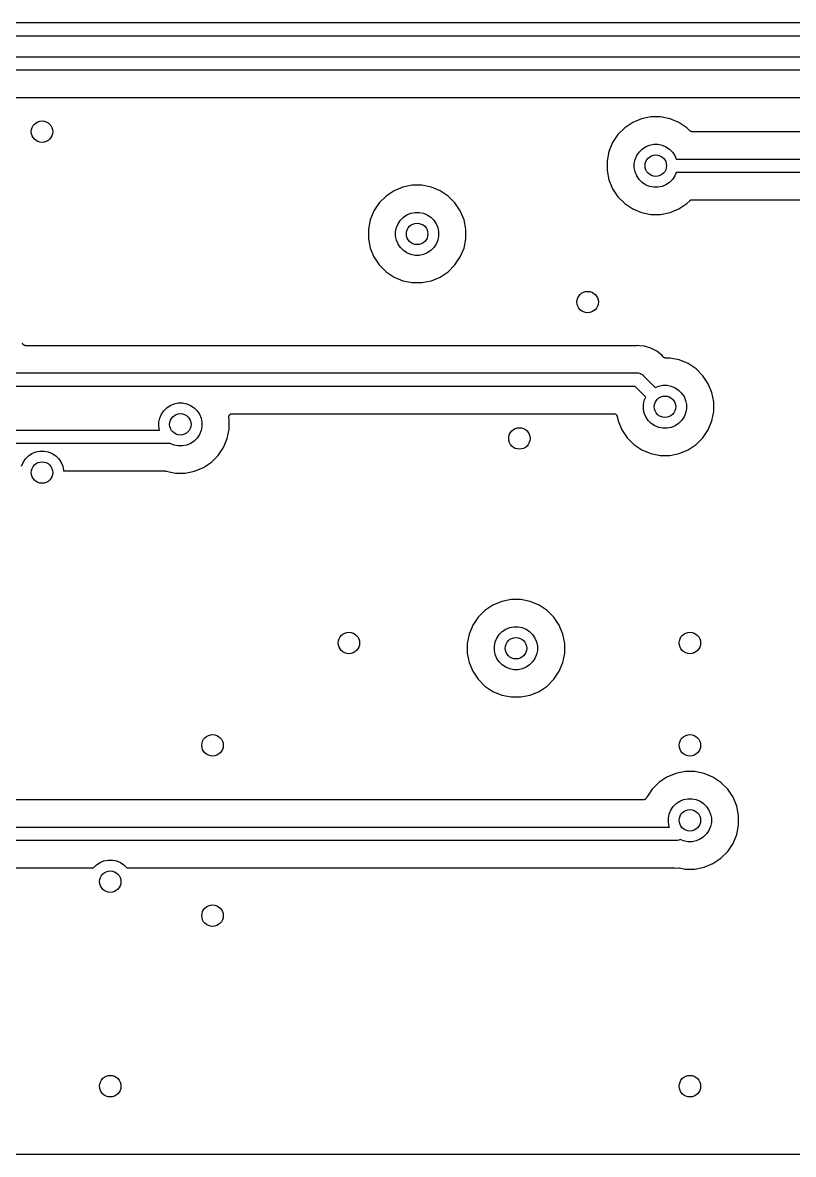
# Model space of a CAD drawing. Extents: x 1 to 139, y -76 to -1.
# Drawn here: x 35.83 to 50.19, y -75.56 to -54.48 of the extents above; entities that cross this region are included whole.
import ezdxf

# ---------------------------------------------------------------- set-up
doc = ezdxf.new("R2010")
doc.units = 0
doc.header["$MEASUREMENT"] = 0
doc.layers.add('BLACK', color=7, linetype='CONTINUOUS')

msp = doc.modelspace()

# ---------------------------------------------------------------- linework, layer by layer
at = {"layer": 'BLACK', "linetype": 'CONTINUOUS'}
for p, q in [((19.0561, -54.485), (62.8589, -54.485)), ((62.8132, -54.735), (19.1018, -54.735)), ((20.4354, -55.12), (59.0489, -55.12)), ((59.0032, -55.37), (20.3939, -55.37)), ((21.29, -55.878), (58.7665, -55.878)), ((47.3601, -56.2769), (47.1949, -56.3453)), ((47.5356, -56.242), (47.3601, -56.2769)), ((47.7144, -56.242), (47.5356, -56.242)), ((47.8899, -56.2769), (47.7144, -56.242)), ((48.0551, -56.3453), (47.8899, -56.2769)), ((47.0462, -56.4447), (46.9197, -56.5712)), ((47.1949, -56.3453), (47.0462, -56.4447)), ((48.2038, -56.4447), (48.0551, -56.3453)), ((48.2575, -56.4984), (48.2038, -56.4447)), ((46.9197, -56.5712), (46.8203, -56.7199)), ((48.262, -56.5021), (48.2575, -56.4984)), ((48.2665, -56.5059), (48.262, -56.5021)), ((48.2668, -56.5061), (48.2665, -56.5059)), ((48.2671, -56.5063), (48.2668, -56.5061)), ((48.2723, -56.5091), (48.2671, -56.5063)), ((48.2774, -56.5119), (48.2723, -56.5091)), ((48.2777, -56.512), (48.2774, -56.5119)), ((48.278, -56.5121), (48.2777, -56.512)), ((48.2836, -56.5138), (48.278, -56.5121)), ((48.2892, -56.5156), (48.2836, -56.5138)), ((48.2895, -56.5156), (48.2892, -56.5156)), ((48.2899, -56.5157), (48.2895, -56.5156)), ((48.2957, -56.5163), (48.2899, -56.5157)), ((48.3015, -56.517), (48.2957, -56.5163)), ((48.3022, -56.517), (48.3015, -56.517)), ((48.3024, -56.517), (48.3022, -56.517)), ((48.3022, -56.517), (48.3022, -56.517)), ((48.3022, -56.517), (48.3022, -56.517)), ((54.2708, -56.517), (48.3024, -56.517)), ((46.7519, -56.8851), (46.717, -57.0606)), ((46.8203, -56.7199), (46.7519, -56.8851)), ((47.2705, -56.9605), (47.3143, -56.895)), ((47.3143, -56.895), (47.37, -56.8393)), ((47.37, -56.8393), (47.4355, -56.7955)), ((47.4355, -56.7955), (47.5083, -56.7654)), ((47.5083, -56.7654), (47.5856, -56.75)), ((47.5856, -56.75), (47.6644, -56.75)), ((47.6644, -56.75), (47.7417, -56.7654)), ((47.7417, -56.7654), (47.8145, -56.7955)), ((47.8145, -56.7955), (47.88, -56.8393)), ((47.88, -56.8393), (47.9357, -56.895)), ((47.9357, -56.895), (47.9795, -56.9605)), ((46.717, -57.0606), (46.717, -57.2394)), ((47.225, -57.1106), (47.2404, -57.0333)), ((47.225, -57.1894), (47.225, -57.1106)), ((47.2404, -57.0333), (47.2705, -56.9605)), ((47.9795, -56.9605), (48.0062, -57.025)), ((48.0062, -57.025), (54.2989, -57.025)), ((46.717, -57.2394), (46.7519, -57.4149)), ((47.2404, -57.2667), (47.225, -57.1894)), ((47.2705, -57.3395), (47.2404, -57.2667)), ((48.0062, -57.275), (47.9795, -57.3395)), ((54.2532, -57.275), (48.0062, -57.275)), ((42.9151, -57.5469), (42.7499, -57.6153)), ((43.0906, -57.512), (42.9151, -57.5469)), ((43.2694, -57.512), (43.0906, -57.512)), ((43.4449, -57.5469), (43.2694, -57.512)), ((43.6101, -57.6153), (43.4449, -57.5469)), ((46.7519, -57.4149), (46.8203, -57.5801)), ((47.3143, -57.405), (47.2705, -57.3395)), ((47.37, -57.4607), (47.3143, -57.405)), ((47.4355, -57.5045), (47.37, -57.4607)), ((47.5083, -57.5346), (47.4355, -57.5045)), ((47.5856, -57.55), (47.5083, -57.5346)), ((47.7417, -57.5346), (47.6644, -57.55)), ((47.8145, -57.5045), (47.7417, -57.5346)), ((47.88, -57.4607), (47.8145, -57.5045)), ((47.9357, -57.405), (47.88, -57.4607)), ((47.9795, -57.3395), (47.9357, -57.405)), ((42.6012, -57.7147), (42.4747, -57.8412)), ((42.7499, -57.6153), (42.6012, -57.7147)), ((43.7588, -57.7147), (43.6101, -57.6153)), ((43.8853, -57.8412), (43.7588, -57.7147)), ((46.8203, -57.5801), (46.9197, -57.7288)), ((46.9197, -57.7288), (47.0462, -57.8553)), ((47.6644, -57.55), (47.5856, -57.55)), ((42.4747, -57.8412), (42.3753, -57.9899)), ((43.9847, -57.9899), (43.8853, -57.8412)), ((47.0462, -57.8553), (47.1949, -57.9547)), ((47.1949, -57.9547), (47.3601, -58.0231)), ((47.8899, -58.0231), (48.0551, -57.9547)), ((48.0551, -57.9547), (48.2038, -57.8553)), ((48.2038, -57.8553), (48.2575, -57.8016)), ((48.2575, -57.8016), (48.2577, -57.8014)), ((48.2577, -57.8014), (48.2581, -57.801)), ((48.2577, -57.8014), (48.2577, -57.8014)), ((48.2577, -57.8014), (48.2577, -57.8014)), ((48.2581, -57.801), (48.2628, -57.7973)), ((48.2628, -57.7973), (48.2673, -57.7936)), ((48.2673, -57.7936), (48.2676, -57.7935)), ((48.2676, -57.7935), (48.2678, -57.7932)), ((48.2678, -57.7932), (48.273, -57.7906)), ((48.273, -57.7906), (48.2782, -57.7878)), ((48.2782, -57.7878), (48.2785, -57.7877)), ((48.2785, -57.7877), (48.2788, -57.7875)), ((48.2788, -57.7875), (48.2845, -57.7859)), ((48.2845, -57.7859), (48.2901, -57.7842)), ((48.2901, -57.7842), (48.2904, -57.7842)), ((48.2904, -57.7842), (48.2907, -57.7841)), ((48.2907, -57.7841), (48.2966, -57.7836)), ((48.2966, -57.7836), (48.3024, -57.783)), ((48.3024, -57.783), (54.0165, -57.783)), ((42.3069, -58.1551), (42.272, -58.3306)), ((42.3753, -57.9899), (42.3069, -58.1551)), ((42.8255, -58.2305), (42.8693, -58.165)), ((42.8693, -58.165), (42.925, -58.1093)), ((42.925, -58.1093), (42.9905, -58.0655)), ((42.9905, -58.0655), (43.0633, -58.0354)), ((43.0633, -58.0354), (43.1406, -58.02)), ((43.1406, -58.02), (43.2194, -58.02)), ((43.2194, -58.02), (43.2967, -58.0354)), ((43.2967, -58.0354), (43.3695, -58.0655)), ((43.3695, -58.0655), (43.435, -58.1093)), ((43.435, -58.1093), (43.4907, -58.165)), ((43.4907, -58.165), (43.5345, -58.2305)), ((44.0531, -58.1551), (43.9847, -57.9899)), ((44.088, -58.3306), (44.0531, -58.1551)), ((47.3601, -58.0231), (47.5356, -58.058)), ((47.5356, -58.058), (47.7144, -58.058)), ((47.7144, -58.058), (47.8899, -58.0231)), ((42.272, -58.3306), (42.272, -58.5094)), ((42.78, -58.3806), (42.7954, -58.3033)), ((42.78, -58.4594), (42.78, -58.3806)), ((42.7954, -58.3033), (42.8255, -58.2305)), ((43.5345, -58.2305), (43.5646, -58.3033)), ((43.5646, -58.3033), (43.58, -58.3806)), ((43.58, -58.3806), (43.58, -58.4594)), ((44.088, -58.5094), (44.088, -58.3306)), ((42.272, -58.5094), (42.3069, -58.6849)), ((42.7954, -58.5367), (42.78, -58.4594)), ((42.8255, -58.6095), (42.7954, -58.5367)), ((43.5646, -58.5367), (43.5345, -58.6095)), ((43.58, -58.4594), (43.5646, -58.5367)), ((44.0531, -58.6849), (44.088, -58.5094)), ((42.3069, -58.6849), (42.3753, -58.8501)), ((42.8693, -58.675), (42.8255, -58.6095)), ((42.925, -58.7307), (42.8693, -58.675)), ((42.9905, -58.7745), (42.925, -58.7307)), ((43.0633, -58.8046), (42.9905, -58.7745)), ((43.1406, -58.82), (43.0633, -58.8046)), ((43.2967, -58.8046), (43.2194, -58.82)), ((43.3695, -58.7745), (43.2967, -58.8046)), ((43.435, -58.7307), (43.3695, -58.7745)), ((43.4907, -58.675), (43.435, -58.7307)), ((43.5345, -58.6095), (43.4907, -58.675)), ((43.9847, -58.8501), (44.0531, -58.6849)), ((42.3753, -58.8501), (42.4747, -58.9988)), ((42.4747, -58.9988), (42.6012, -59.1253)), ((43.2194, -58.82), (43.1406, -58.82)), ((43.7588, -59.1253), (43.8853, -58.9988)), ((43.8853, -58.9988), (43.9847, -58.8501)), ((42.6012, -59.1253), (42.7499, -59.2247)), ((42.7499, -59.2247), (42.9151, -59.2931)), ((43.4449, -59.2931), (43.6101, -59.2247)), ((43.6101, -59.2247), (43.7588, -59.1253)), ((42.9151, -59.2931), (43.0906, -59.328)), ((43.0906, -59.328), (43.2694, -59.328)), ((43.2694, -59.328), (43.4449, -59.2931)), ((35.8339, -60.4633), (35.8322, -60.4576)), ((35.834, -60.4635), (35.8339, -60.4633)), ((35.834, -60.4636), (35.834, -60.4635)), ((35.8368, -60.4689), (35.834, -60.4636)), ((35.8396, -60.4743), (35.8368, -60.4689)), ((35.8397, -60.4744), (35.8396, -60.4743)), ((35.8398, -60.4746), (35.8397, -60.4744)), ((35.8436, -60.4792), (35.8398, -60.4746)), ((35.8474, -60.4839), (35.8436, -60.4792)), ((35.8475, -60.4841), (35.8474, -60.4839)), ((35.8477, -60.4842), (35.8475, -60.4841)), ((35.8522, -60.488), (35.8477, -60.4842)), ((35.8569, -60.4919), (35.8522, -60.488)), ((35.8571, -60.492), (35.8569, -60.4919)), ((35.8572, -60.4921), (35.8571, -60.492)), ((35.8625, -60.495), (35.8572, -60.4921)), ((35.8677, -60.4979), (35.8625, -60.495)), ((35.8679, -60.4979), (35.8677, -60.4979)), ((35.8681, -60.498), (35.8679, -60.4979)), ((35.8739, -60.4998), (35.8681, -60.498)), ((35.8796, -60.5016), (35.8739, -60.4998)), ((35.8798, -60.5016), (35.8796, -60.5016)), ((35.8799, -60.5017), (35.8798, -60.5016)), ((35.8858, -60.5023), (35.8799, -60.5017)), ((35.8919, -60.503), (35.8858, -60.5023)), ((35.8922, -60.503), (35.8919, -60.503)), ((35.8923, -60.503), (35.8922, -60.503)), ((35.8928, -60.503), (35.8923, -60.503)), ((35.8923, -60.503), (35.8923, -60.503)), ((47.2575, -60.503), (35.8928, -60.503)), ((47.2601, -60.5027), (47.2575, -60.503)), ((47.2628, -60.5028), (47.2601, -60.5027)), ((47.2637, -60.5027), (47.2628, -60.5028)), ((47.2917, -60.4999), (47.2637, -60.5027)), ((47.3197, -60.5027), (47.2917, -60.4999)), ((47.4158, -60.5122), (47.3197, -60.5027)), ((47.5351, -60.5484), (47.4158, -60.5122)), ((47.6451, -60.6071), (47.5351, -60.5484)), ((47.7415, -60.6862), (47.6451, -60.6071)), ((47.7593, -60.708), (47.7415, -60.6862)), ((47.7612, -60.7099), (47.7593, -60.708)), ((47.7629, -60.712), (47.7612, -60.7099)), ((47.7635, -60.7126), (47.7629, -60.712)), ((47.7643, -60.7134), (47.7635, -60.7126)), ((47.7667, -60.7154), (47.7643, -60.7134)), ((47.7681, -60.7168), (47.7667, -60.7154)), ((47.7696, -60.7178), (47.7681, -60.7168)), ((47.7733, -60.7209), (47.7696, -60.7178)), ((47.7736, -60.7211), (47.7733, -60.7209)), ((47.7739, -60.7213), (47.7736, -60.7211)), ((47.7791, -60.7241), (47.7739, -60.7213)), ((47.7842, -60.7269), (47.7791, -60.7241)), ((47.7845, -60.727), (47.7842, -60.7269)), ((47.7848, -60.7271), (47.7845, -60.727)), ((47.7904, -60.7288), (47.7848, -60.7271)), ((47.796, -60.7306), (47.7904, -60.7288)), ((47.7963, -60.7306), (47.796, -60.7306)), ((47.7966, -60.7307), (47.7963, -60.7306)), ((47.8024, -60.7313), (47.7966, -60.7307)), ((47.8083, -60.732), (47.8024, -60.7313)), ((47.809, -60.732), (47.8083, -60.732)), ((47.8092, -60.732), (47.809, -60.732)), ((47.809, -60.732), (47.809, -60.732)), ((47.809, -60.732), (47.809, -60.732)), ((47.8851, -60.732), (47.8092, -60.732)), ((48.0606, -60.7669), (47.8851, -60.732)), ((48.2258, -60.8353), (48.0606, -60.7669)), ((48.3745, -60.9347), (48.2258, -60.8353)), ((24.7089, -61.011), (47.2856, -61.011)), ((47.2856, -61.011), (47.2917, -61.0104)), ((47.2917, -61.0104), (47.2978, -61.011)), ((47.2978, -61.011), (47.2978, -61.011)), ((47.2978, -61.011), (47.3162, -61.0128)), ((47.3162, -61.0128), (47.3398, -61.02)), ((47.3398, -61.02), (47.3615, -61.0316)), ((47.3615, -61.0316), (47.3805, -61.0472)), ((47.3805, -61.0472), (47.3844, -61.052)), ((47.3844, -61.052), (47.6146, -61.2821)), ((48.501, -61.0612), (48.3745, -60.9347)), ((48.6004, -61.2099), (48.501, -61.0612)), ((47.2399, -61.261), (24.6632, -61.261)), ((47.4378, -61.4589), (47.2399, -61.261)), ((47.6146, -61.2821), (47.679, -61.2554)), ((47.679, -61.2554), (47.7563, -61.24)), ((47.7563, -61.24), (47.8351, -61.24)), ((47.8351, -61.24), (47.9124, -61.2554)), ((47.9124, -61.2554), (47.9852, -61.2855)), ((47.9852, -61.2855), (48.0507, -61.3293)), ((48.0507, -61.3293), (48.1064, -61.385)), ((48.6688, -61.3751), (48.6004, -61.2099)), ((47.3957, -61.6006), (47.4111, -61.5233)), ((47.4111, -61.5233), (47.4378, -61.4589)), ((48.1064, -61.385), (48.1502, -61.4505)), ((48.1502, -61.4505), (48.1803, -61.5233)), ((48.1803, -61.5233), (48.1957, -61.6006)), ((48.7037, -61.5506), (48.6688, -61.3751)), ((48.7037, -61.7294), (48.7037, -61.5506)), ((38.4171, -61.7789), (38.4609, -61.7134)), ((38.4609, -61.7134), (38.5166, -61.6577)), ((38.5166, -61.6577), (38.5821, -61.6139)), ((38.5821, -61.6139), (38.6549, -61.5838)), ((38.6549, -61.5838), (38.7322, -61.5684)), ((38.7322, -61.5684), (38.811, -61.5684)), ((38.811, -61.5684), (38.8883, -61.5838)), ((38.8883, -61.5838), (38.9611, -61.6139)), ((38.9611, -61.6139), (39.0266, -61.6577)), ((39.0266, -61.6577), (39.0823, -61.7134)), ((39.0823, -61.7134), (39.1261, -61.7789)), ((47.3957, -61.6794), (47.3957, -61.6006)), ((47.4111, -61.7567), (47.3957, -61.6794)), ((47.4412, -61.8295), (47.4111, -61.7567)), ((48.1803, -61.7567), (48.1502, -61.8295)), ((48.1957, -61.6794), (48.1803, -61.7567)), ((48.1957, -61.6006), (48.1957, -61.6794)), ((48.6688, -61.9049), (48.7037, -61.7294)), ((38.3716, -61.929), (38.387, -61.8517)), ((38.3716, -62.0078), (38.3716, -61.929)), ((38.387, -61.8517), (38.4171, -61.7789)), ((39.1261, -61.7789), (39.1562, -61.8517)), ((39.1562, -61.8517), (39.1716, -61.929)), ((39.1716, -61.929), (39.1716, -62.0078)), ((39.6716, -61.8317), (39.6723, -61.8257)), ((39.6716, -61.8319), (39.6716, -61.8317)), ((39.6716, -61.8321), (39.6716, -61.8319)), ((39.6721, -61.838), (39.6716, -61.8321)), ((39.6727, -61.844), (39.6721, -61.838)), ((39.6723, -61.8257), (39.6729, -61.8197)), ((39.6727, -61.8444), (39.6727, -61.844)), ((39.6728, -61.8449), (39.6727, -61.8444)), ((39.6727, -61.8444), (39.6727, -61.8444)), ((39.6727, -61.8444), (39.6727, -61.8444)), ((39.6796, -61.879), (39.6728, -61.8449)), ((39.6729, -61.8197), (39.673, -61.8195)), ((39.673, -61.8194), (39.6748, -61.8135)), ((39.673, -61.8195), (39.673, -61.8194)), ((39.6748, -61.8135), (39.6766, -61.8079)), ((39.6766, -61.8079), (39.6767, -61.8077)), ((39.6767, -61.8075), (39.6796, -61.8022)), ((39.6767, -61.8077), (39.6767, -61.8075)), ((39.6796, -61.8022), (39.6825, -61.797)), ((39.6796, -62.0578), (39.6796, -61.879)), ((39.6825, -61.797), (39.6826, -61.7968)), ((39.6826, -61.7968), (39.6827, -61.7967)), ((39.6827, -61.7967), (39.6865, -61.792)), ((39.6865, -61.792), (39.6904, -61.7874)), ((39.6904, -61.7874), (39.6905, -61.7873)), ((39.6905, -61.7873), (39.6906, -61.7872)), ((39.6906, -61.7872), (39.6953, -61.7834)), ((39.6953, -61.7834), (39.7, -61.7796)), ((39.7, -61.7796), (39.7001, -61.7795)), ((39.7001, -61.7795), (39.7003, -61.7794)), ((39.7003, -61.7794), (39.7055, -61.7766)), ((39.7055, -61.7766), (39.7109, -61.7738)), ((39.7109, -61.7738), (39.7111, -61.7737)), ((39.7111, -61.7737), (39.7113, -61.7736)), ((39.7113, -61.7736), (39.7169, -61.772)), ((39.7169, -61.772), (39.7228, -61.7702)), ((39.7228, -61.7702), (39.723, -61.7702)), ((39.723, -61.7702), (39.7231, -61.7701)), ((39.7231, -61.7701), (39.729, -61.7696)), ((39.729, -61.7696), (39.7351, -61.769)), ((39.7351, -61.769), (46.8435, -61.769)), ((46.8435, -61.769), (46.8438, -61.769)), ((46.8438, -61.769), (46.8438, -61.769)), ((46.8438, -61.769), (46.8439, -61.769)), ((46.8439, -61.769), (46.8443, -61.769)), ((46.8443, -61.769), (46.8502, -61.7697)), ((46.8502, -61.7697), (46.8562, -61.7703)), ((46.8562, -61.7703), (46.8564, -61.7704)), ((46.8564, -61.7704), (46.8567, -61.7704)), ((46.8567, -61.7704), (46.8623, -61.7722)), ((46.8623, -61.7722), (46.868, -61.7739)), ((46.868, -61.7739), (46.8682, -61.7741)), ((46.8682, -61.7741), (46.8685, -61.7741)), ((46.8685, -61.7741), (46.8736, -61.777)), ((46.8736, -61.777), (46.8789, -61.7798)), ((46.8789, -61.7798), (46.8791, -61.78)), ((46.8791, -61.78), (46.8793, -61.7801)), ((46.8793, -61.7801), (46.8839, -61.784)), ((46.8839, -61.784), (46.8885, -61.7877)), ((46.8885, -61.7877), (46.8886, -61.7879)), ((46.8886, -61.7879), (46.8888, -61.7881)), ((46.8888, -61.7881), (46.8926, -61.7928)), ((46.8926, -61.7928), (46.8963, -61.7973)), ((46.8963, -61.7973), (46.8964, -61.7975)), ((46.8964, -61.7975), (46.8966, -61.7977)), ((46.8966, -61.7977), (46.8994, -61.803)), ((46.8994, -61.803), (46.9021, -61.8083)), ((46.9021, -61.8083), (46.9022, -61.8085)), ((46.9022, -61.8085), (46.9023, -61.8087)), ((46.9023, -61.8087), (46.904, -61.8144)), ((46.904, -61.8144), (46.9057, -61.8201)), ((46.9057, -61.8201), (46.9226, -61.9049)), ((46.9226, -61.9049), (46.991, -62.0701)), ((47.485, -61.895), (47.4412, -61.8295)), ((47.5407, -61.9507), (47.485, -61.895)), ((47.6062, -61.9945), (47.5407, -61.9507)), ((48.0507, -61.9507), (47.9852, -61.9945)), ((48.1064, -61.895), (48.0507, -61.9507)), ((48.1502, -61.8295), (48.1064, -61.895)), ((48.6004, -62.0701), (48.6688, -61.9049)), ((22.0607, -62.0752), (38.385, -62.0752)), ((38.385, -62.0752), (38.3716, -62.0078)), ((39.1261, -62.1579), (39.0823, -62.2234)), ((39.1562, -62.0851), (39.1261, -62.1579)), ((39.1716, -62.0078), (39.1562, -62.0851)), ((39.6447, -62.2333), (39.6796, -62.0578)), ((46.991, -62.0701), (47.0904, -62.2188)), ((47.679, -62.0246), (47.6062, -61.9945)), ((47.7563, -62.04), (47.679, -62.0246)), ((47.8351, -62.04), (47.7563, -62.04)), ((47.9124, -62.0246), (47.8351, -62.04)), ((47.9852, -61.9945), (47.9124, -62.0246)), ((48.501, -62.2188), (48.6004, -62.0701)), ((38.5337, -62.3252), (22.0607, -62.3252)), ((38.5398, -62.3258), (38.5337, -62.3252)), ((38.5459, -62.3252), (38.5398, -62.3258)), ((38.5643, -62.3234), (38.5459, -62.3252)), ((38.5459, -62.3252), (38.5459, -62.3252)), ((38.5771, -62.3195), (38.5643, -62.3234)), ((38.5821, -62.3229), (38.5771, -62.3195)), ((38.6549, -62.353), (38.5821, -62.3229)), ((38.7322, -62.3684), (38.6549, -62.353)), ((38.811, -62.3684), (38.7322, -62.3684)), ((38.8883, -62.353), (38.811, -62.3684)), ((38.9611, -62.3229), (38.8883, -62.353)), ((39.0266, -62.2791), (38.9611, -62.3229)), ((39.0823, -62.2234), (39.0266, -62.2791)), ((39.5763, -62.3985), (39.6447, -62.2333)), ((47.0904, -62.2188), (47.2169, -62.3453)), ((47.2169, -62.3453), (47.3656, -62.4447)), ((48.2258, -62.4447), (48.3745, -62.3453)), ((48.3745, -62.3453), (48.501, -62.2188)), ((35.8843, -62.61), (35.94, -62.5543)), ((35.94, -62.5543), (36.0055, -62.5105)), ((36.0055, -62.5105), (36.0783, -62.4804)), ((36.0783, -62.4804), (36.1556, -62.465)), ((36.1556, -62.465), (36.2344, -62.465)), ((36.2344, -62.465), (36.3117, -62.4804)), ((36.3117, -62.4804), (36.3845, -62.5105)), ((36.3845, -62.5105), (36.45, -62.5543)), ((36.45, -62.5543), (36.5057, -62.61)), ((39.3504, -62.6737), (39.4769, -62.5472)), ((39.4769, -62.5472), (39.5763, -62.3985)), ((47.3656, -62.4447), (47.5308, -62.5131)), ((47.5308, -62.5131), (47.7063, -62.548)), ((47.7063, -62.548), (47.8851, -62.548)), ((47.8851, -62.548), (48.0606, -62.5131)), ((48.0606, -62.5131), (48.2258, -62.4447)), ((35.8104, -62.7483), (35.8405, -62.6755)), ((35.8405, -62.6755), (35.8843, -62.61)), ((36.5057, -62.61), (36.5495, -62.6755)), ((36.5495, -62.6755), (36.5796, -62.7483)), ((36.5796, -62.7483), (36.595, -62.8256)), ((39.0365, -62.8415), (39.2017, -62.7731)), ((39.2017, -62.7731), (39.3504, -62.6737)), ((36.595, -62.8256), (36.595, -62.8332)), ((36.595, -62.8332), (38.4741, -62.8332)), ((38.4741, -62.8332), (38.4742, -62.8332)), ((38.4742, -62.8332), (38.4742, -62.8332)), ((38.4742, -62.8332), (38.4742, -62.8332)), ((38.4742, -62.8332), (38.4749, -62.8332)), ((38.4749, -62.8332), (38.4807, -62.8339)), ((38.4807, -62.8339), (38.4865, -62.8344)), ((38.4865, -62.8344), (38.4869, -62.8345)), ((38.4869, -62.8345), (38.4873, -62.8346)), ((38.4873, -62.8346), (38.4928, -62.8363)), ((38.4928, -62.8363), (38.4984, -62.838)), ((38.4984, -62.838), (38.5067, -62.8415)), ((38.5067, -62.8415), (38.6822, -62.8764)), ((38.6822, -62.8764), (38.861, -62.8764)), ((38.861, -62.8764), (39.0365, -62.8415)), ((44.5904, -65.3328), (44.4417, -65.4322)), ((44.7556, -65.2644), (44.5904, -65.3328)), ((44.9311, -65.2295), (44.7556, -65.2644)), ((45.1099, -65.2295), (44.9311, -65.2295)), ((45.2854, -65.2644), (45.1099, -65.2295)), ((45.4506, -65.3328), (45.2854, -65.2644)), ((45.5993, -65.4322), (45.4506, -65.3328)), ((44.3152, -65.5587), (44.2158, -65.7074)), ((44.4417, -65.4322), (44.3152, -65.5587)), ((45.7258, -65.5587), (45.5993, -65.4322)), ((45.8252, -65.7074), (45.7258, -65.5587)), ((44.2158, -65.7074), (44.1474, -65.8726)), ((44.831, -65.783), (44.9038, -65.7529)), ((44.9038, -65.7529), (44.9811, -65.7375)), ((44.9811, -65.7375), (45.0599, -65.7375)), ((45.0599, -65.7375), (45.1372, -65.7529)), ((45.1372, -65.7529), (45.21, -65.783)), ((45.8936, -65.8726), (45.8252, -65.7074)), ((44.1474, -65.8726), (44.1125, -66.0481)), ((44.6359, -66.0208), (44.666, -65.948)), ((44.666, -65.948), (44.7098, -65.8825)), ((44.7098, -65.8825), (44.7655, -65.8268)), ((44.7655, -65.8268), (44.831, -65.783)), ((45.21, -65.783), (45.2755, -65.8268)), ((45.2755, -65.8268), (45.3312, -65.8825)), ((45.3312, -65.8825), (45.375, -65.948)), ((45.375, -65.948), (45.4051, -66.0208)), ((45.9285, -66.0481), (45.8936, -65.8726)), ((44.1125, -66.0481), (44.1125, -66.2269)), ((44.6205, -66.0981), (44.6359, -66.0208)), ((44.6205, -66.1769), (44.6205, -66.0981)), ((44.6359, -66.2542), (44.6205, -66.1769)), ((45.4051, -66.0208), (45.4205, -66.0981)), ((45.4205, -66.1769), (45.4051, -66.2542)), ((45.4205, -66.0981), (45.4205, -66.1769)), ((45.9285, -66.2269), (45.9285, -66.0481)), ((44.1125, -66.2269), (44.1474, -66.4024)), ((44.666, -66.327), (44.6359, -66.2542)), ((44.7098, -66.3925), (44.666, -66.327)), ((44.7655, -66.4482), (44.7098, -66.3925)), ((45.3312, -66.3925), (45.2755, -66.4482)), ((45.375, -66.327), (45.3312, -66.3925)), ((45.4051, -66.2542), (45.375, -66.327)), ((45.8936, -66.4024), (45.9285, -66.2269)), ((44.1474, -66.4024), (44.2158, -66.5676)), ((44.2158, -66.5676), (44.3152, -66.7163)), ((44.831, -66.492), (44.7655, -66.4482)), ((44.9038, -66.5221), (44.831, -66.492)), ((44.9811, -66.5375), (44.9038, -66.5221)), ((45.0599, -66.5375), (44.9811, -66.5375)), ((45.1372, -66.5221), (45.0599, -66.5375)), ((45.21, -66.492), (45.1372, -66.5221)), ((45.2755, -66.4482), (45.21, -66.492)), ((45.7258, -66.7163), (45.8252, -66.5676)), ((45.8252, -66.5676), (45.8936, -66.4024)), ((44.3152, -66.7163), (44.4417, -66.8428)), ((45.5993, -66.8428), (45.7258, -66.7163)), ((44.4417, -66.8428), (44.5904, -66.9422)), ((44.5904, -66.9422), (44.7556, -67.0106)), ((44.7556, -67.0106), (44.9311, -67.0455)), ((45.1099, -67.0455), (45.2854, -67.0106)), ((45.2854, -67.0106), (45.4506, -66.9422)), ((45.4506, -66.9422), (45.5993, -66.8428)), ((44.9311, -67.0455), (45.1099, -67.0455)), ((47.9951, -68.4689), (47.8299, -68.5373)), ((48.1706, -68.434), (47.9951, -68.4689)), ((48.3494, -68.434), (48.1706, -68.434)), ((48.5249, -68.4689), (48.3494, -68.434)), ((48.6901, -68.5373), (48.5249, -68.4689)), ((47.6812, -68.6367), (47.5547, -68.7632)), ((47.8299, -68.5373), (47.6812, -68.6367)), ((48.8388, -68.6367), (48.6901, -68.5373)), ((48.9653, -68.7632), (48.8388, -68.6367)), ((47.4472, -68.9298), (47.4444, -68.935)), ((47.4501, -68.9246), (47.4472, -68.9298)), ((47.4503, -68.9241), (47.4501, -68.9246)), ((47.4504, -68.9238), (47.4503, -68.9241)), ((47.4503, -68.9241), (47.4503, -68.9241)), ((47.4503, -68.9241), (47.4503, -68.9241)), ((47.4553, -68.9119), (47.4504, -68.9238)), ((47.5547, -68.7632), (47.4553, -68.9119)), ((49.0647, -68.9119), (48.9653, -68.7632)), ((49.1331, -69.0771), (49.0647, -68.9119)), ((47.3917, -68.963), (35.1061, -68.963)), ((47.3976, -68.9624), (47.3917, -68.963)), ((47.4035, -68.9619), (47.3976, -68.9624)), ((47.4038, -68.9618), (47.4035, -68.9619)), ((47.4041, -68.9618), (47.4038, -68.9618)), ((47.4098, -68.9601), (47.4041, -68.9618)), ((47.4154, -68.9584), (47.4098, -68.9601)), ((47.4157, -68.9583), (47.4154, -68.9584)), ((47.4159, -68.9582), (47.4157, -68.9583)), ((47.4212, -68.9554), (47.4159, -68.9582)), ((47.4264, -68.9527), (47.4212, -68.9554)), ((47.4266, -68.9525), (47.4264, -68.9527)), ((47.4269, -68.9524), (47.4266, -68.9525)), ((47.4315, -68.9486), (47.4269, -68.9524)), ((47.4361, -68.9449), (47.4315, -68.9486)), ((47.4363, -68.9447), (47.4361, -68.9449)), ((47.4365, -68.9446), (47.4363, -68.9447)), ((47.4403, -68.9399), (47.4365, -68.9446)), ((47.4441, -68.9355), (47.4403, -68.9399)), ((47.4442, -68.9352), (47.4441, -68.9355)), ((47.4444, -68.935), (47.4442, -68.9352)), ((47.9055, -69.1525), (47.9493, -69.087)), ((47.9493, -69.087), (48.005, -69.0313)), ((48.005, -69.0313), (48.0705, -68.9875)), ((48.0705, -68.9875), (48.1433, -68.9574)), ((48.1433, -68.9574), (48.2206, -68.942)), ((48.2206, -68.942), (48.2994, -68.942)), ((48.2994, -68.942), (48.3767, -68.9574)), ((48.3767, -68.9574), (48.4495, -68.9875)), ((48.4495, -68.9875), (48.515, -69.0313)), ((48.515, -69.0313), (48.5707, -69.087)), ((48.5707, -69.087), (48.6145, -69.1525)), ((49.168, -69.2526), (49.1331, -69.0771)), ((47.86, -69.3026), (47.8754, -69.2253)), ((47.86, -69.3814), (47.86, -69.3026)), ((47.8754, -69.2253), (47.9055, -69.1525)), ((48.6145, -69.1525), (48.6446, -69.2253)), ((48.6446, -69.2253), (48.66, -69.3026)), ((48.66, -69.3026), (48.66, -69.3814)), ((49.168, -69.4314), (49.168, -69.2526)), ((26.4678, -69.471), (47.8805, -69.471)), ((47.8754, -69.4587), (47.86, -69.3814)), ((47.8805, -69.471), (47.8754, -69.4587)), ((48.6145, -69.5315), (48.5707, -69.597)), ((48.6446, -69.4587), (48.6145, -69.5315)), ((48.66, -69.3814), (48.6446, -69.4587)), ((49.1331, -69.6069), (49.168, -69.4314)), ((47.9999, -69.721), (26.4221, -69.721)), ((48.006, -69.7216), (47.9999, -69.721)), ((48.0121, -69.721), (48.006, -69.7216)), ((48.0305, -69.7192), (48.0121, -69.721)), ((48.0121, -69.721), (48.0121, -69.721)), ((48.0541, -69.712), (48.0305, -69.7192)), ((48.0758, -69.7004), (48.0541, -69.712)), ((48.0772, -69.6992), (48.0758, -69.7004)), ((48.1433, -69.7266), (48.0772, -69.6992)), ((48.2206, -69.742), (48.1433, -69.7266)), ((48.2994, -69.742), (48.2206, -69.742)), ((48.3767, -69.7266), (48.2994, -69.742)), ((48.4495, -69.6965), (48.3767, -69.7266)), ((48.515, -69.6527), (48.4495, -69.6965)), ((48.5707, -69.597), (48.515, -69.6527)), ((48.9653, -69.9208), (49.0647, -69.7721)), ((49.0647, -69.7721), (49.1331, -69.6069)), ((48.8388, -70.0473), (48.9653, -69.9208)), ((37.1553, -70.229), (37.21, -70.1743)), ((37.21, -70.1743), (37.2755, -70.1305)), ((37.2755, -70.1305), (37.3483, -70.1004)), ((37.3483, -70.1004), (37.4256, -70.085)), ((37.4256, -70.085), (37.5044, -70.085)), ((37.5044, -70.085), (37.5817, -70.1004)), ((37.5817, -70.1004), (37.6545, -70.1305)), ((37.6545, -70.1305), (37.72, -70.1743)), ((37.72, -70.1743), (37.7747, -70.229)), ((48.5249, -70.2151), (48.6901, -70.1467)), ((48.6901, -70.1467), (48.8388, -70.0473)), ((32.6947, -70.229), (37.1553, -70.229)), ((37.7747, -70.229), (47.9718, -70.229)), ((47.9718, -70.229), (47.9727, -70.229)), ((47.9727, -70.229), (47.9753, -70.2293)), ((47.9753, -70.2293), (47.978, -70.2293)), ((47.978, -70.2293), (48.006, -70.2321)), ((48.006, -70.2321), (48.0464, -70.2281)), ((48.0464, -70.2281), (48.0473, -70.228)), ((48.0473, -70.228), (48.05, -70.228)), ((48.05, -70.228), (48.0527, -70.2278)), ((48.0527, -70.2278), (48.0562, -70.2281)), ((48.0562, -70.2281), (48.0597, -70.2282)), ((48.0597, -70.2282), (48.0623, -70.2287)), ((48.0623, -70.2287), (48.065, -70.229)), ((48.065, -70.229), (48.1706, -70.25)), ((48.1706, -70.25), (48.3494, -70.25)), ((48.3494, -70.25), (48.5249, -70.2151)), ((133.538, -75.565), (6.16231, -75.565))]:
    msp.add_line(p, q, dxfattribs=at)
at = {"layer": 'BLACK'}
for centre in [(36.195, -56.515), (47.625, -57.15), (43.18, -58.42), (46.355, -59.69), (47.7957, -61.64), (38.7716, -61.9684), (45.085, -62.23), (36.195, -62.865), (41.91, -66.04), (45.0205, -66.1375), (48.26, -66.04), (39.37, -67.945), (48.26, -67.945), (48.26, -69.342), (37.465, -70.485), (39.37, -71.12), (37.465, -74.295), (48.26, -74.295)]:
    msp.add_circle(centre, 0.2, dxfattribs=at)

doc.saveas('drawing.dxf')
